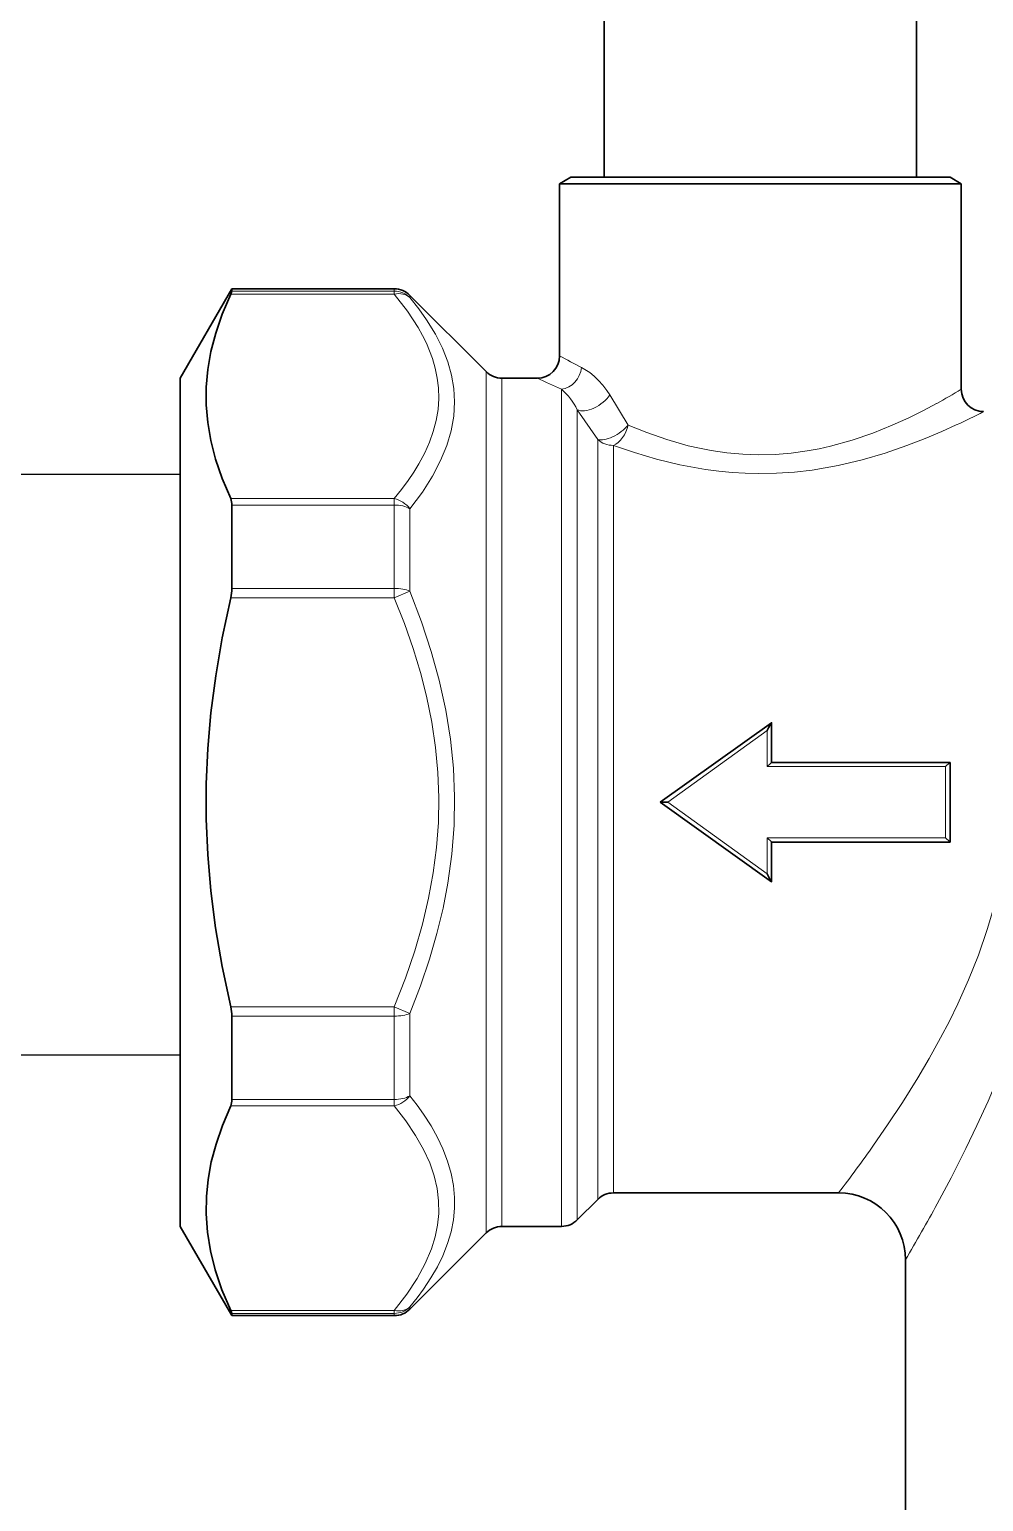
# Model space of a CAD drawing. Header units: millimetres. Extents: x -92220 to 11040, y -5929 to 27498.
# Drawn here: x 217.2 to 260, y 1527.4 to 1593.4 of the extents above; entities that cross this region are included whole.
import ezdxf

# ---------------------------------------------------------------- set-up
doc = ezdxf.new("R2010")
doc.units = ezdxf.units.MM
doc.layers.add('11 Водоразборный узел', color=7, linetype='Continuous')

msp = doc.modelspace()

# ---------------------------------------------------------------- linework, layer by layer
at = {"layer": '11 Водоразборный узел', "lineweight": 35, "ltscale": 0.20114}
for p, q in [((243, 1594.801), (243, 1586.755)), ((257, 1594.801), (257, 1586.755))]:
    msp.add_line(p, q, dxfattribs=at)
at = {"layer": '11 Водоразборный узел', "lineweight": 35, "ltscale": 0.014434}
for p, q in [((241.5, 1586.755), (241, 1586.466)), ((258.5, 1586.755), (259, 1586.466))]:
    msp.add_line(p, q, dxfattribs=at)
at = {"layer": '11 Водоразборный узел', "lineweight": 35, "ltscale": 0.027544}
for p, q in [((241, 1586.466), (242.102, 1586.466)), ((257.898, 1586.466), (259, 1586.466))]:
    msp.add_line(p, q, dxfattribs=at)
at = {"layer": '11 Водоразборный узел', "lineweight": 35, "ltscale": 0.192783}
msp.add_line((241, 1586.466), (241, 1578.755), dxfattribs=at)
at = {"layer": '11 Водоразборный узел', "lineweight": 35, "ltscale": 0.026014}
msp.add_line((242.541, 1586.755), (241.5, 1586.755), dxfattribs=at)
at = {"layer": '11 Водоразборный узел', "lineweight": 35, "ltscale": 0.394912}
msp.add_line((242.102, 1586.466), (257.898, 1586.466), dxfattribs=at)
at = {"layer": '11 Водоразборный узел', "lineweight": 35, "ltscale": 0.398986}
msp.add_line((258.5, 1586.755), (242.541, 1586.755), dxfattribs=at)
at = {"layer": '11 Водоразборный узел', "lineweight": 35, "ltscale": 0.055942}
msp.add_line((245.238, 1586.755), (243, 1586.755), dxfattribs=at)
at = {"layer": '11 Водоразборный узел', "lineweight": 35, "ltscale": 0.055979}
msp.add_line((257, 1586.755), (254.761, 1586.755), dxfattribs=at)
at = {"layer": '11 Водоразборный узел', "lineweight": 35, "ltscale": 0.230283}
msp.add_line((259, 1586.466), (259, 1577.255), dxfattribs=at)
at = {"layer": '11 Водоразборный узел', "lineweight": 35, "ltscale": 0.11547}
for p, q in [((224, 1577.755), (226.309, 1581.755)), ((224, 1539.755), (226.309, 1535.755))]:
    msp.add_line(p, q, dxfattribs=at)
at = {"layer": '11 Водоразборный узел', "lineweight": 13, "ltscale": 0.183167}
for p, q in [((233.586, 1581.524), (226.259, 1581.524)), ((233.586, 1567.92), (226.259, 1567.92)), ((233.586, 1545.151), (226.259, 1545.151)), ((226.259, 1535.986), (233.586, 1535.986))]:
    msp.add_line(p, q, dxfattribs=at)
at = {"layer": '11 Водоразборный узел', "lineweight": 35, "ltscale": 0.002533}
for p, q in [((226.309, 1581.755), (226.309, 1581.654)), ((226.309, 1535.755), (226.309, 1535.856))]:
    msp.add_line(p, q, dxfattribs=at)
at = {"layer": '11 Водоразборный узел', "lineweight": 35, "ltscale": 0.18191}
for p, q in [((233.586, 1581.755), (226.309, 1581.755)), ((233.586, 1535.755), (226.309, 1535.755))]:
    msp.add_line(p, q, dxfattribs=at)
at = {"layer": '11 Водоразборный узел', "lineweight": 13, "ltscale": 0.181909}
for p, q in [((233.586, 1581.654), (226.309, 1581.654)), ((226.309, 1572.072), (233.586, 1572.072)), ((233.586, 1568.337), (226.309, 1568.337)), ((226.309, 1549.173), (233.586, 1549.173)), ((233.586, 1545.438), (226.309, 1545.438)), ((226.309, 1535.856), (233.586, 1535.856))]:
    msp.add_line(p, q, dxfattribs=at)
at = {"layer": '11 Водоразборный узел', "lineweight": 13, "ltscale": 0.002533}
for p, q in [((233.586, 1581.654), (233.586, 1581.755)), ((233.586, 1535.755), (233.586, 1535.856))]:
    msp.add_line(p, q, dxfattribs=at)
at = {"layer": '11 Водоразборный узел', "lineweight": 13, "ltscale": 0.003239}
for p, q in [((233.586, 1581.654), (233.586, 1581.524)), ((233.586, 1535.856), (233.586, 1535.986))]:
    msp.add_line(p, q, dxfattribs=at)
at = {"layer": '11 Водоразборный узел', "lineweight": 13, "ltscale": 0.002501}
for p, q in [((234.293, 1581.362), (234.293, 1581.462)), ((234.293, 1536.048), (234.293, 1536.148))]:
    msp.add_line(p, q, dxfattribs=at)
at = {"layer": '11 Водоразборный узел', "lineweight": 35, "ltscale": 0.120711}
for p, q in [((237.707, 1578.048), (234.293, 1581.462)), ((237.707, 1539.462), (234.293, 1536.048))]:
    msp.add_line(p, q, dxfattribs=at)
at = {"layer": '11 Водоразборный узел', "lineweight": 35}
for p, q in [((224, 1577.755), (224, 1542.081)), ((256.5, 1538.255), (256.5, 1501.405))]:
    msp.add_line(p, q, dxfattribs=at)
at = {"layer": '11 Водоразборный узел', "lineweight": 13}
for p, q in [((237.707, 1578.048), (237.707, 1541.824)), ((238.414, 1577.755), (238.414, 1542.081)), ((241.086, 1542.081), (241.086, 1577.261)), ((241.793, 1542.338), (241.793, 1576.343)), ((242.707, 1575.01), (242.707, 1543.14)), ((243.414, 1574.742), (243.414, 1543.397))]:
    msp.add_line(p, q, dxfattribs=at)
at = {"layer": '11 Водоразборный узел', "lineweight": 35, "ltscale": 0.039645}
msp.add_line((240, 1577.755), (238.414, 1577.755), dxfattribs=at)
at = {"layer": '11 Водоразборный узел', "lineweight": 13, "ltscale": 0.039574}
msp.add_line((243.25, 1577.008), (244.073, 1575.655), dxfattribs=at)
at = {"layer": '11 Водоразборный узел', "lineweight": 13, "ltscale": 0.04042}
msp.add_line((241.793, 1576.343), (242.707, 1575.01), dxfattribs=at)
at = {"layer": '11 Водоразборный узел', "ltscale": 0.275648}
for p, q in [((177.39, 1573.456), (224, 1573.456)), ((176.711, 1547.44), (224, 1547.44))]:
    msp.add_line(p, q, dxfattribs=at)
at = {"layer": '11 Водоразборный узел', "lineweight": 13, "ltscale": 0.183166}
for p, q in [((226.259, 1572.359), (233.586, 1572.359)), ((226.259, 1549.59), (233.586, 1549.59))]:
    msp.add_line(p, q, dxfattribs=at)
at = {"layer": '11 Водоразборный узел', "lineweight": 13, "ltscale": 0.007176}
msp.add_line((233.586, 1572.072), (233.586, 1572.359), dxfattribs=at)
at = {"layer": '11 Водоразборный узел', "lineweight": 35, "ltscale": 0.09338}
for p, q in [((226.309, 1572.072), (226.309, 1568.337)), ((226.309, 1549.173), (226.309, 1545.438))]:
    msp.add_line(p, q, dxfattribs=at)
at = {"layer": '11 Водоразборный узел', "lineweight": 13, "ltscale": 0.09338}
for p, q in [((233.586, 1568.337), (233.586, 1572.072)), ((233.586, 1545.438), (233.586, 1549.173))]:
    msp.add_line(p, q, dxfattribs=at)
at = {"layer": '11 Водоразборный узел', "lineweight": 13, "ltscale": 0.092191}
for p, q in [((234.293, 1568.215), (234.293, 1571.902)), ((234.293, 1545.608), (234.293, 1549.295))]:
    msp.add_line(p, q, dxfattribs=at)
at = {"layer": '11 Водоразборный узел', "lineweight": 13, "ltscale": 0.010415}
msp.add_line((233.586, 1568.337), (233.586, 1567.92), dxfattribs=at)
at = {"layer": '11 Водоразборный узел', "lineweight": 13, "ltscale": 0.01915}
for p, q in [((233.586, 1567.92), (234.293, 1568.215)), ((233.586, 1549.59), (234.293, 1549.295))]:
    msp.add_line(p, q, dxfattribs=at)
at = {"layer": '11 Водоразборный узел', "lineweight": 35, "ltscale": 0.153414}
for p, q in [((245.5, 1558.755), (250.497, 1562.316)), ((250.497, 1555.194), (245.5, 1558.755))]:
    msp.add_line(p, q, dxfattribs=at)
at = {"layer": '11 Водоразборный узел', "lineweight": 13, "ltscale": 0.137286}
for p, q in [((245.845, 1558.755), (250.3, 1561.966)), ((250.3, 1555.545), (245.845, 1558.755))]:
    msp.add_line(p, q, dxfattribs=at)
at = {"layer": '11 Водоразборный узел', "lineweight": 13, "ltscale": 0.040296}
for p, q in [((250.3, 1561.966), (250.3, 1560.354)), ((250.3, 1557.156), (250.3, 1555.545))]:
    msp.add_line(p, q, dxfattribs=at)
at = {"layer": '11 Водоразборный узел', "lineweight": 35, "ltscale": 0.0445}
for p, q in [((250.5, 1562.315), (250.5, 1560.535)), ((250.5, 1556.975), (250.5, 1555.195))]:
    msp.add_line(p, q, dxfattribs=at)
at = {"layer": '11 Водоразборный узел', "lineweight": 35, "ltscale": 0.2}
for p, q in [((250.499, 1560.536), (258.499, 1560.536)), ((258.499, 1556.974), (250.499, 1556.974))]:
    msp.add_line(p, q, dxfattribs=at)
at = {"layer": '11 Водоразборный узел', "lineweight": 35, "ltscale": 3.1425e-05}
for p, q in [((258.499, 1560.536), (258.5, 1560.535)), ((258.5, 1556.975), (258.499, 1556.974))]:
    msp.add_line(p, q, dxfattribs=at)
at = {"layer": '11 Водоразборный узел', "lineweight": 35, "ltscale": 0.089}
msp.add_line((258.5, 1560.535), (258.5, 1556.975), dxfattribs=at)
at = {"layer": '11 Водоразборный узел', "lineweight": 13, "ltscale": 0.2}
for p, q in [((250.3, 1560.354), (258.3, 1560.354)), ((258.3, 1557.156), (250.3, 1557.156))]:
    msp.add_line(p, q, dxfattribs=at)
at = {"layer": '11 Водоразборный узел', "lineweight": 13, "ltscale": 0.079932}
msp.add_line((258.3, 1560.354), (258.3, 1557.156), dxfattribs=at)
at = {"layer": '11 Водоразборный узел', "lineweight": 35, "ltscale": 0.00862}
msp.add_line((245.5, 1558.755), (245.845, 1558.755), dxfattribs=at)
at = {"layer": '11 Водоразборный узел', "lineweight": 13, "ltscale": 0.010416}
msp.add_line((233.586, 1549.173), (233.586, 1549.59), dxfattribs=at)
at = {"layer": '11 Водоразборный узел', "lineweight": 13, "ltscale": 0.007175}
msp.add_line((233.586, 1545.438), (233.586, 1545.151), dxfattribs=at)
at = {"layer": '11 Водоразборный узел', "lineweight": 13, "ltscale": 0.053558}
msp.add_line((243.414, 1543.397), (243.414, 1541.255), dxfattribs=at)
at = {"layer": '11 Водоразборный узел', "lineweight": 13, "ltscale": 0.054454}
msp.add_line((242.707, 1543.14), (242.707, 1540.962), dxfattribs=at)
at = {"layer": '11 Водоразборный узел', "lineweight": 35, "ltscale": 0.058148}
msp.add_line((224, 1542.081), (224, 1539.755), dxfattribs=at)
at = {"layer": '11 Водоразборный узел', "lineweight": 13, "ltscale": 0.058148}
for p, q in [((238.414, 1542.081), (238.414, 1539.755)), ((241.086, 1542.081), (241.086, 1539.755))]:
    msp.add_line(p, q, dxfattribs=at)
at = {"layer": '11 Водоразборный узел', "lineweight": 13, "ltscale": 0.057252}
msp.add_line((241.793, 1542.338), (241.793, 1540.048), dxfattribs=at)
at = {"layer": '11 Водоразборный узел', "lineweight": 13, "ltscale": 0.059045}
msp.add_line((237.707, 1541.824), (237.707, 1539.462), dxfattribs=at)
at = {"layer": '11 Водоразборный узел', "lineweight": 35, "ltscale": 0.032322}
msp.add_line((242.707, 1540.962), (241.793, 1540.048), dxfattribs=at)
at = {"layer": '11 Водоразборный узел', "lineweight": 35, "ltscale": 0.252145}
msp.add_line((253.5, 1541.255), (243.414, 1541.255), dxfattribs=at)
at = {"layer": '11 Водоразборный узел', "lineweight": 35, "ltscale": 0.066789}
msp.add_line((241.086, 1539.755), (238.414, 1539.755), dxfattribs=at)
at = {"layer": '11 Водоразборный узел', "lineweight": 35, "flags": 128}
for points in [[(226.259, 1581.524), (225.88, 1580.628), (225.587, 1579.772), (225.374, 1578.947), (225.234, 1578.144), (225.164, 1577.353), (225.162, 1576.566), (225.23, 1575.768), (225.369, 1574.958), (225.583, 1574.126), (225.877, 1573.264), (226.259, 1572.359)], [(226.259, 1567.92), (225.88, 1566.127), (225.587, 1564.416), (225.374, 1562.766), (225.234, 1561.16), (225.164, 1559.578), (225.162, 1558.004), (225.23, 1556.408), (225.369, 1554.788), (225.583, 1553.125), (225.877, 1551.399), (226.259, 1549.59)], [(250.497, 1562.316), (250.495, 1562.314), (250.489, 1562.306), (250.465, 1562.27), (250.365, 1562.09), (250.3, 1561.966)], [(250.3, 1560.354), (250.446, 1560.494), (250.489, 1560.53), (250.497, 1560.535), (250.499, 1560.536)], [(258.3, 1560.354), (258.476, 1560.52), (258.494, 1560.533), (258.498, 1560.536), (258.499, 1560.536)], [(250.499, 1556.974), (250.498, 1556.974), (250.495, 1556.976), (250.476, 1556.99), (250.3, 1557.156)], [(258.499, 1556.974), (258.498, 1556.974), (258.495, 1556.976), (258.476, 1556.99), (258.3, 1557.156)], [(250.3, 1555.545), (250.427, 1555.307), (250.484, 1555.211), (250.494, 1555.197), (250.497, 1555.194)], [(225.158, 1540.321), (225.169, 1541.086), (225.246, 1541.857), (225.388, 1542.64), (225.601, 1543.444), (225.889, 1544.278), (226.259, 1545.151)], [(225.158, 1540.321), (225.218, 1539.498), (225.353, 1538.664), (225.567, 1537.808), (225.866, 1536.919), (226.259, 1535.986)]]:
    msp.add_lwpolyline(points, dxfattribs=at)
at = {"layer": '11 Водоразборный узел', "lineweight": 13, "flags": 128}
for points in [[(233.586, 1572.359), (233.915, 1572.77), (234.211, 1573.171), (234.465, 1573.547), (234.69, 1573.916), (234.953, 1574.407), (235.169, 1574.889), (235.338, 1575.362), (235.469, 1575.858), (235.551, 1576.349), (235.585, 1576.838), (235.571, 1577.326), (235.519, 1577.762), (235.428, 1578.2), (235.299, 1578.643), (235.175, 1578.978), (235.029, 1579.318), (234.855, 1579.669), (234.656, 1580.025), (234.178, 1580.758), (233.586, 1581.524)], [(234.293, 1571.902), (234.848, 1572.65), (235.304, 1573.368), (235.668, 1574.063), (235.945, 1574.739), (236.14, 1575.399), (236.255, 1576.049), (236.293, 1576.693), (236.259, 1577.29), (236.158, 1577.888), (235.988, 1578.491), (235.748, 1579.103), (235.434, 1579.726), (235.041, 1580.365), (234.692, 1580.857), (234.293, 1581.362)], [(241.977, 1578.235), (242.35, 1578.004), (242.548, 1577.845), (242.747, 1577.657), (242.937, 1577.446), (243.119, 1577.208), (243.25, 1577.008)], [(244.073, 1575.655), (244.913, 1575.314), (245.812, 1575), (246.761, 1574.73), (247.271, 1574.612), (247.791, 1574.512), (248.496, 1574.409), (249.211, 1574.344), (249.932, 1574.32), (250.661, 1574.337), (251.384, 1574.395), (252.098, 1574.493), (252.625, 1574.59), (253.142, 1574.706), (254.117, 1574.978), (255.041, 1575.296), (255.904, 1575.645), (256.644, 1575.982), (257.314, 1576.313), (257.898, 1576.623)], [(243.414, 1574.742), (244.349, 1574.419), (245.345, 1574.123), (246.393, 1573.868), (247.537, 1573.661), (248.129, 1573.584), (248.727, 1573.527), (249.317, 1573.492), (249.91, 1573.478), (250.719, 1573.494), (251.522, 1573.548), (252.316, 1573.64), (252.903, 1573.732), (253.479, 1573.842), (254.563, 1574.098), (255.592, 1574.4), (256.557, 1574.731), (257.378, 1575.049), (258.123, 1575.363), (258.776, 1575.657)], [(233.586, 1549.59), (234.087, 1550.869), (234.508, 1552.102), (234.854, 1553.296), (235.129, 1554.458), (235.338, 1555.596), (235.483, 1556.729), (235.565, 1557.85), (235.585, 1558.967), (235.542, 1560.084), (235.436, 1561.209), (235.266, 1562.348), (235.029, 1563.508), (234.759, 1564.564), (234.431, 1565.648), (234.041, 1566.765), (233.586, 1567.92)], [(234.293, 1549.295), (234.764, 1550.526), (235.166, 1551.72), (235.502, 1552.882), (235.775, 1554.017), (235.989, 1555.131), (236.168, 1556.434), (236.268, 1557.722), (236.291, 1559.003), (236.238, 1560.286), (236.108, 1561.578), (235.898, 1562.888), (235.606, 1564.224), (235.251, 1565.513), (234.815, 1566.841), (234.293, 1568.215)], [(255.072, 1543.397), (255.695, 1544.299), (256.361, 1545.306), (257.048, 1546.405), (257.565, 1547.281), (258.075, 1548.198), (258.468, 1548.95), (258.849, 1549.726), (259.331, 1550.797), (259.773, 1551.905), (260.167, 1553.049), (260.483, 1554.151), (260.739, 1555.277), (260.928, 1556.423), (261.044, 1557.584), (261.083, 1558.752)], [(257.923, 1540.765), (258.543, 1541.931), (259.206, 1543.239), (259.704, 1544.274), (260.201, 1545.366), (260.776, 1546.721), (261.326, 1548.141), (261.765, 1549.402), (262.168, 1550.703), (262.525, 1552.042), (262.814, 1553.344), (263.048, 1554.672), (263.22, 1556.02), (263.326, 1557.384), (263.361, 1558.755)], [(234.293, 1545.608), (234.613, 1545.19), (234.901, 1544.783), (235.239, 1544.252), (235.526, 1543.735), (235.766, 1543.229), (235.979, 1542.671), (236.137, 1542.124), (236.239, 1541.584), (236.288, 1541.048), (236.287, 1540.578)], [(233.586, 1545.151), (234.112, 1544.478), (234.548, 1543.831), (234.902, 1543.205), (235.179, 1542.596), (235.376, 1542.021), (235.508, 1541.454), (235.575, 1540.892), (235.58, 1540.333)], [(235.58, 1540.333), (235.528, 1539.81), (235.421, 1539.283), (235.258, 1538.75), (234.982, 1538.093), (234.616, 1537.416), (234.153, 1536.716), (233.586, 1535.986)], [(236.287, 1540.578), (236.237, 1540.048), (236.133, 1539.517), (235.975, 1538.981), (235.762, 1538.438), (235.523, 1537.948), (235.236, 1537.449), (234.899, 1536.938), (234.611, 1536.547), (234.293, 1536.148)]]:
    msp.add_lwpolyline(points, dxfattribs=at)
at = {"layer": '11 Водоразборный узел', "lineweight": 35}
for centre, radius, start, end in [((225.71, 1581.82), 0.623, 331.70708, 344.5106), ((233.586, 1580.755), 1, 45, 90), ((240, 1578.755), 1, 270.00015, 359.99979), ((238.414, 1578.755), 1, 225, 270), ((260, 1577.255), 1, 180.00002, 269.99998), ((225.605, 1572.101), 0.704, 357.64043, 21.53879), ((224.434, 1568.354), 1.875, 346.63561, 359.48367), ((250.499, 1562.316), 0.00137, 334.99959, 150.34957), ((250.499, 1555.195), 0.00138, 210.31639, 24.38688), ((224.434, 1549.156), 1.875, 0.51633, 13.36439), ((225.605, 1545.409), 0.704, 338.46121, 2.35957), ((243.414, 1540.255), 1, 90, 135), ((253.5, 1538.255), 3, 0.00011, 89.99983), ((241.086, 1540.755), 1, 270, 315), ((238.414, 1538.755), 1, 90, 135), ((233.586, 1536.755), 1, 270, 315), ((225.713, 1535.693), 0.62, 15.33468, 28.21471)]:
    msp.add_arc(centre, radius, start, end, dxfattribs=at)
at = {"layer": '11 Водоразборный узел', "lineweight": 13}
for centre, radius, start, end in [((255.68, 1605.152), 30.204, 240.92046, 243.02055), ((255.39, 1610.126), 35.843, 244.57282, 246.47988), ((239.039, 1574.956), 3.083, 26.73018, 48.39194), ((243.106, 1603.682), 30.839, 298.66401, 301.02403), ((243.499, 1608.486), 36.209, 294.95441, 297.1103), ((233.319, 1571.173), 1.216, 36.82761, 77.31585), ((233.319, 1546.337), 1.216, 282.68432, 323.17242), ((197.357, 1584.121), 70.637, 322.63779, 324.79349), ((183.054, 1581.559), 85.262, 329.47666, 331.41534)]:
    msp.add_arc(centre, radius, start, end, dxfattribs=at)
for centre, major_axis, ratio, start_param, end_param in [((233.586, 1580.658), (-1, 0), 0.995595, 3.926991, 4.712389), ((233.586, 1580.658), (0.768, 0.64), 0.799432, 0.110602, 0.983227), ((241.086, 1578.235), (-0.416, -0.909), 0.87285, 0.482878, 1.950809), ((242.5, 1577.008), (0.828, 0.561), 0.536917, 3.431185, 5.382049), ((243.414, 1575.655), (-0.829, -0.559), 0.439283, 0.32591, 2.148606), ((243.414, 1575.655), (-0.363, -0.932), 0.631967, 0.552549, 1.812258), ((243.414, 1575.655), (-1, 0), 0.913534, 0.785398, 1.570796), ((233.586, 1571.493), (-1, 0), 0.578997, 3.926991, 4.712389), ((233.586, 1567.92), (-1, 0), 0.416598, 3.926988, 4.712389), ((233.586, 1549.59), (-1, 0), 0.416597, 1.570796, 2.356194), ((233.586, 1546.017), (-1, 0), 0.578998, 1.570797, 2.3562), ((233.586, 1536.852), (-1, 0), 0.995595, 1.570796, 2.356194), ((233.586, 1536.852), (0.768, -0.64), 0.799435, 5.299938, 6.172567)]:
    msp.add_ellipse(centre, major_axis=major_axis, ratio=ratio, start_param=start_param, end_param=end_param, dxfattribs=at)

doc.saveas('drawing.dxf')
